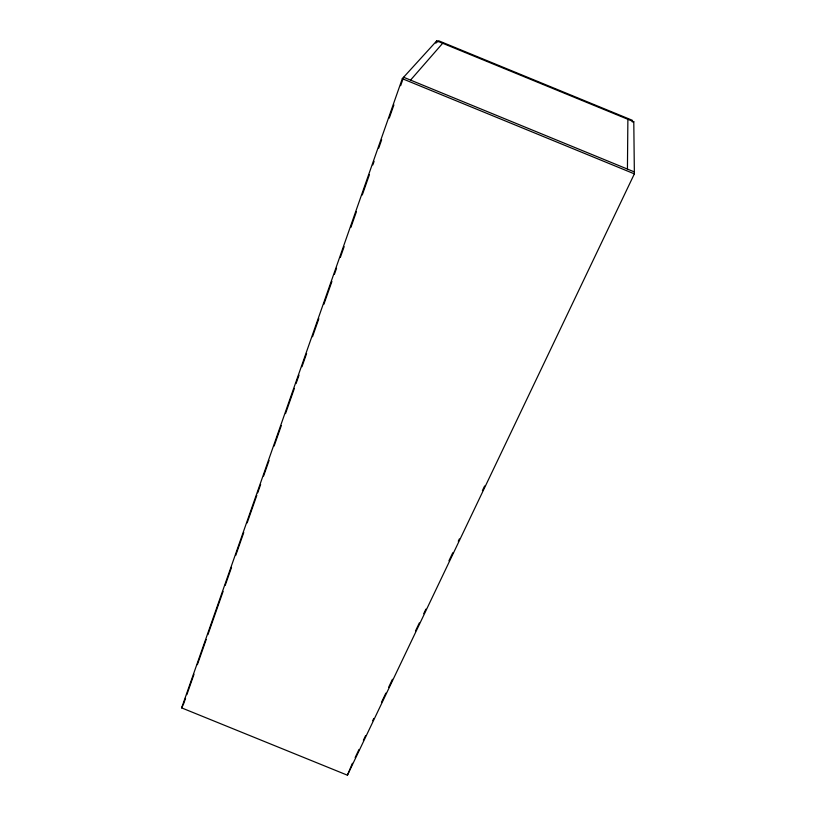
<?xml version="1.0" encoding="UTF-8"?>
<svg xmlns="http://www.w3.org/2000/svg" width="816" height="816" viewBox="0 0 816 816"><rect width="100%" height="100%" fill="white"/><g stroke="black" fill="none" stroke-linecap="round" stroke-linejoin="round"><path stroke-width="1.22" d="M627.433 169.075L627.881 119.258M435.887 43.248L436.784 40.81L402.308 78.683L181.631 707.88L347.422 775.2L352.41 763.297M183.457 704.3L185.569 698.292M186.833 694.691L193.994 674.271M197.37 664.663L206.234 639.438M207.917 634.634L223.094 591.386M225.206 585.378L231.53 567.365M235.753 555.349L243.76 532.522M247.136 522.913L256.836 495.292M257.683 492.884L260.63 484.48M263.588 476.065L269.066 460.448M274.125 446.036L281.296 425.615M285.518 413.6L294.372 388.375M296.055 383.571L299.013 375.166M301.961 366.751L306.602 353.542M312.508 336.722L318.832 318.709M323.891 304.286L331.908 281.469M334.438 274.258L336.549 268.25M340.343 257.438L344.138 246.636M350.89 227.409L356.368 211.793M362.273 194.983L369.444 174.553M372.82 164.944L374.085 161.344M378.726 148.135L381.674 139.72M389.263 118.096L393.904 104.887M400.656 85.67L403.604 77.255L634.348 171.911M355.154 757.544L358.989 749.496M363.375 740.285L365.568 735.685M372.698 720.732L373.799 718.427M381.48 702.321L385.866 693.121M388.61 687.368L392.445 679.31M415.487 630.982L419.322 622.934M423.718 613.724L425.911 609.124M448.943 560.796L452.788 552.748M458.276 541.243L459.367 538.937M482.409 490.62L484.602 486.01M347.422 775.2L634.369 173.869L633.787 121.686M181.631 707.88L182.998 705.197M410.54 80.101L442.7 43.248M437.519 42.116L438.702 40.8L632.318 120.278L632.329 122.084M436.754 40.851L633.787 121.727M402.308 78.683L634.369 173.869"/></g></svg>
